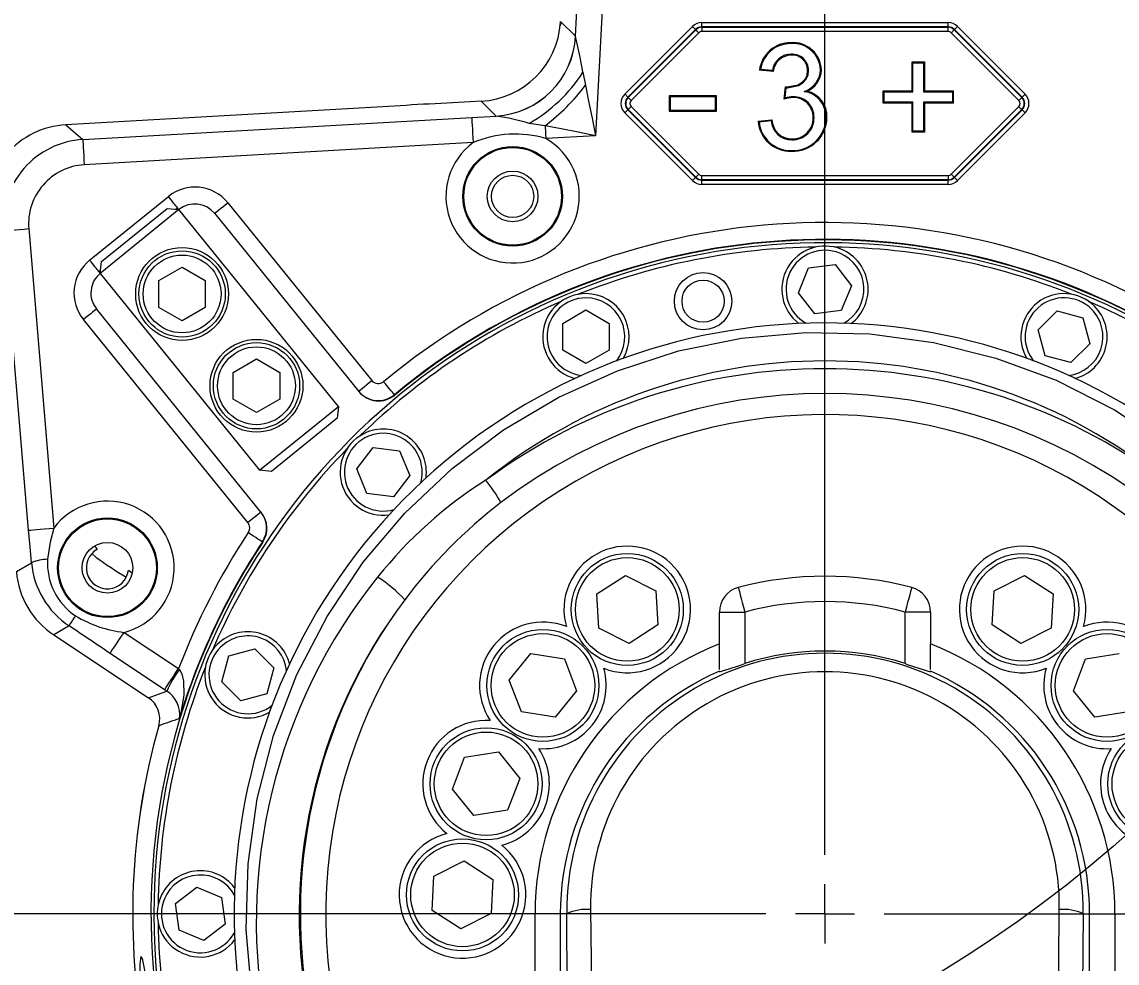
# Model space of a CAD drawing. Header units: millimetres. Extents: x 26 to 585, y 36 to 406.
# Drawn here: x 105.59 to 118.57, y 362.16 to 373.31 of the extents above; entities that cross this region are included whole.
import ezdxf

# ---------------------------------------------------------------- set-up
doc = ezdxf.new("R2010")
doc.units = ezdxf.units.MM
doc.styles.add('SLDTEXTSTYLE0', font='TXT', dxfattribs={"width": 0.605})
doc.dimstyles.new('SLDDIMSTYLE0', dxfattribs={"dimtxt": 3.5, "dimasz": 3.5, "dimexe": 0, "dimexo": 0.0625, "dimgap": 0.875, "dimtad": 1, "dimtoh": 1, "dimlfac": 10, "dimrnd": 1e-09, "dimzin": 12, "dimdsep": 46, "dimtxsty": 'SLDTEXTSTYLE0', "dimsah": 1, "dimcen": 0.09, "dimadec": 0, "dimazin": 0, "dimtfac": 1, "dimtdec": 3, "dimtofl": 0, "dimtmove": 0, "dimatfit": 3, "dimfxl": 1, "dimfrac": 2, "dimtolj": 1, "dimtzin": 12, "dimarcsym": 0})

# ---------------------------------------------------------------- blocks, each defined once
blk = doc.blocks.new('*D4')
at = {"color": 7, "linetype": 'Continuous', "lineweight": 0, "transparency": 16777216}
for p, q in [((115.108, 371.096), (115.108, 397.429)), ((187.405, 390.692), (187.405, 397.429)), ((115.108, 395.929), (187.405, 395.929))]:
    blk.add_line(p, q, dxfattribs=at)
for points in [[(115.108, 395.929), (118.608, 395.39), (118.608, 396.467)], [(187.405, 395.929), (183.905, 396.467), (183.905, 395.39)]]:
    blk.add_solid(points, dxfattribs=at)
at = {"color": 7, "linetype": 'Continuous', "lineweight": 0, "transparency": 16777216, "insert": (147.249, 400.441), "char_height": 3.5, "attachment_point": 1, "style": 'SLDTEXTSTYLE0'}
blk.add_mtext('723', dxfattribs=at)
blk = doc.blocks.new('*D6')
at = {"color": 7, "linetype": 'Continuous', "lineweight": 0, "transparency": 16777216}
for p, q in [((129.597, 392.296), (46.208, 392.296)), ((47.708, 392.296), (47.708, 258.446)), ((109.367, 258.446), (46.208, 258.446))]:
    blk.add_line(p, q, dxfattribs=at)
for points in [[(47.708, 392.296), (47.17, 388.796), (48.247, 388.796)], [(47.708, 258.446), (48.247, 261.946), (47.17, 261.946)]]:
    blk.add_solid(points, dxfattribs=at)
at = {"color": 7, "linetype": 'Continuous', "lineweight": 0, "transparency": 16777216, "insert": (43.196, 318.019), "char_height": 3.5, "attachment_point": 1, "rotation": 90, "style": 'SLDTEXTSTYLE0'}
blk.add_mtext('1338.5', dxfattribs=at)
blk = doc.blocks.new('*D7')
at = {"color": 7, "linetype": 'Continuous', "lineweight": 0, "transparency": 16777216}
for p, q in [((176.289, 382.746), (54.402, 382.746)), ((55.902, 382.746), (55.902, 362.746)), ((104.053, 362.746), (54.402, 362.746))]:
    blk.add_line(p, q, dxfattribs=at)
for points in [[(55.902, 382.746), (55.363, 379.246), (56.44, 379.246)], [(55.902, 362.746), (56.44, 366.246), (55.363, 366.246)]]:
    blk.add_solid(points, dxfattribs=at)
at = {"color": 7, "linetype": 'Continuous', "lineweight": 0, "transparency": 16777216, "insert": (51.39, 368.739), "char_height": 3.5, "attachment_point": 1, "rotation": 90, "style": 'SLDTEXTSTYLE0'}
blk.add_mtext('200', dxfattribs=at)
blk = doc.blocks.new('SW_CENTERMARKSYMBOL_1')
at = {"color": 0, "linetype": 'Continuous', "lineweight": 0}
for p, q in [((0, 0.7), (0, 8.35)), ((0, 0), (0, 0.35)), ((-0.7, 0), (-11.055, 0)), ((0, 0), (-0.35, 0)), ((0, 0), (0, -0.35)), ((0, 0), (0.35, 0)), ((0.7, 0), (13.56, 0))]:
    blk.add_line(p, q, dxfattribs=at)

msp = doc.modelspace()

# ---------------------------------------------------------------- linework, layer by layer
at = {"color": 7, "linetype": 'Continuous', "lineweight": 15}
for p, q in [((112.153093, 373.14255), (112.31441, 376.220665)), ((112.613588, 376.204989), (112.391371, 371.964858)), ((111.971044, 373.28882), (111.970317, 373.270355)), ((111.975963, 373.318885), (112.153093, 373.14255)), ((113.649642, 373.304198), (116.566799, 373.304198)), ((113.649642, 373.254261), (113.649642, 373.304198)), ((116.566799, 373.254261), (116.566799, 373.304198)), ((112.737968, 372.457943), (113.537968, 373.257933)), ((113.573275, 373.222635), (112.773275, 372.422633)), ((112.777174, 372.418735), (113.577175, 373.218725)), ((113.612481, 373.183427), (112.812481, 372.383426)), ((113.577175, 373.218725), (113.573275, 373.222635)), ((116.566799, 373.254261), (113.649642, 373.254261)), ((113.649642, 373.254261), (113.649642, 373.248742)), ((113.649642, 373.248742), (116.566799, 373.248742)), ((113.649642, 373.248742), (113.649642, 373.198817)), ((116.566799, 373.198817), (113.649642, 373.198817)), ((116.566799, 373.248742), (116.566799, 373.254261)), ((116.566799, 373.198817), (116.566799, 373.248742)), ((117.403958, 372.383426), (116.603958, 373.183427)), ((116.643164, 373.222635), (116.639265, 373.218725)), ((116.639265, 373.218725), (117.439265, 372.418735)), ((117.443165, 372.422633), (116.643164, 373.222635)), ((116.678471, 373.257933), (117.478471, 372.457943)), ((114.704191, 373.055778), (114.70427, 373.066268)), ((116.150624, 372.827838), (116.140143, 372.838316)), ((116.140143, 372.496388), (116.140143, 372.838316)), ((116.140143, 372.838316), (116.286681, 372.838316)), ((116.150624, 372.48591), (116.150624, 372.827838)), ((116.150624, 372.827838), (116.2762, 372.827838)), ((116.2762, 372.827838), (116.286681, 372.838316)), ((116.2762, 372.827838), (116.2762, 372.48591)), ((116.286681, 372.838316), (116.286681, 372.496388)), ((112.241406, 372.715411), (112.270356, 372.562967)), ((114.495655, 372.72434), (114.332835, 372.740624)), ((114.487089, 372.735737), (114.34542, 372.749899)), ((114.624386, 372.398696), (114.641177, 372.54524)), ((114.636544, 372.412727), (114.650413, 372.53376)), ((115.808701, 372.48591), (115.798219, 372.496388)), ((115.798219, 372.349856), (115.798219, 372.496388)), ((115.798219, 372.496388), (116.140143, 372.496388)), ((116.150624, 372.48591), (116.140143, 372.496388)), ((116.2762, 372.48591), (116.286681, 372.496388)), ((116.286681, 372.496388), (116.628605, 372.496388)), ((116.618123, 372.48591), (116.628605, 372.496388)), ((116.628605, 372.496388), (116.628605, 372.349856)), ((111.035517, 372.374485), (110.903575, 372.366963)), ((110.903599, 372.366557), (110.903575, 372.366963)), ((111.035541, 372.374068), (110.903599, 372.366557)), ((111.035541, 372.374068), (111.035517, 372.374485)), ((111.212606, 372.197805), (111.035541, 372.374068)), ((112.773275, 372.422633), (112.777174, 372.418735)), ((112.777174, 372.418735), (112.812481, 372.383426)), ((113.274335, 372.425781), (113.263854, 372.436259)), ((113.263854, 372.436259), (113.263854, 372.256265)), ((113.821993, 372.436259), (113.263854, 372.436259)), ((113.274335, 372.425781), (113.274335, 372.266743)), ((113.811512, 372.425781), (113.274335, 372.425781)), ((113.811512, 372.425781), (113.821993, 372.436259)), ((113.811512, 372.266743), (113.811512, 372.425781)), ((113.821993, 372.256265), (113.821993, 372.436259)), ((115.808701, 372.360335), (115.808701, 372.48591)), ((115.808701, 372.48591), (116.150624, 372.48591)), ((116.2762, 372.48591), (116.618123, 372.48591)), ((116.618123, 372.48591), (116.618123, 372.360335)), ((117.403958, 372.383426), (117.439265, 372.418735)), ((117.439265, 372.418735), (117.443165, 372.422633)), ((117.478471, 372.457943), (117.443165, 372.422633)), ((109.800196, 372.304139), (106.114613, 372.09426)), ((109.800219, 372.303722), (106.114636, 372.093854)), ((109.800219, 372.303722), (109.800196, 372.304139)), ((112.737968, 372.234593), (112.773275, 372.269902)), ((113.537968, 371.434591), (112.737968, 372.234593)), ((112.777174, 372.273801), (112.773275, 372.269902)), ((112.773275, 372.269902), (113.573275, 371.469901)), ((112.777174, 372.273801), (112.812481, 372.30911)), ((113.577175, 371.473799), (112.777174, 372.273801)), ((112.812481, 372.30911), (113.612481, 371.509109)), ((113.274335, 372.266743), (113.263854, 372.256265)), ((113.263854, 372.256265), (113.821993, 372.256265)), ((113.274335, 372.266743), (113.811512, 372.266743)), ((113.811512, 372.266743), (113.821993, 372.256265)), ((115.808701, 372.360335), (115.798219, 372.349856)), ((116.140143, 372.349856), (115.798219, 372.349856)), ((116.150624, 372.360335), (115.808701, 372.360335)), ((116.150624, 372.360335), (116.140143, 372.349856)), ((116.140143, 372.007928), (116.140143, 372.349856)), ((116.150624, 372.018407), (116.150624, 372.360335)), ((116.2762, 372.360335), (116.286681, 372.349856)), ((116.618123, 372.360335), (116.2762, 372.360335)), ((116.2762, 372.360335), (116.2762, 372.018407)), ((116.628605, 372.349856), (116.286681, 372.349856)), ((116.286681, 372.349856), (116.286681, 372.007928)), ((116.603958, 371.509109), (117.403958, 372.30911)), ((116.618123, 372.360335), (116.628605, 372.349856)), ((117.439265, 372.273801), (116.639265, 371.473799)), ((116.643164, 371.469901), (117.443165, 372.269902)), ((117.478471, 372.234593), (116.678471, 371.434591)), ((117.443165, 372.269902), (117.439265, 372.273801)), ((117.443165, 372.269902), (117.478471, 372.234593)), ((106.315962, 371.918962), (110.922826, 372.181306)), ((110.922826, 372.181306), (111.213333, 372.197149)), ((111.792711, 372.083161), (111.603747, 372.110734)), ((114.316554, 372.138188), (114.479374, 372.154472)), ((114.328259, 372.128818), (114.471182, 372.143111)), ((106.114636, 372.093854), (106.114613, 372.09426)), ((106.114636, 372.093854), (106.315962, 371.918962)), ((116.150624, 372.018407), (116.140143, 372.007928)), ((116.286681, 372.007928), (116.140143, 372.007928)), ((116.2762, 372.018407), (116.150624, 372.018407)), ((116.2762, 372.018407), (116.286681, 372.007928)), ((110.939858, 371.882198), (106.332994, 371.619866)), ((112.391371, 371.964858), (111.801363, 371.931253)), ((113.573275, 371.469901), (113.577175, 371.473799)), ((113.612481, 371.509109), (113.577175, 371.473799)), ((113.649642, 371.443782), (113.649642, 371.493707)), ((113.649642, 371.493707), (116.566799, 371.493707)), ((116.566799, 371.493707), (116.566799, 371.443782)), ((116.639265, 371.473799), (116.643164, 371.469901)), ((116.643164, 371.469901), (116.678471, 371.434591)), ((113.649642, 371.443782), (113.649642, 371.438263)), ((116.566799, 371.443782), (113.649642, 371.443782)), ((113.649642, 371.388338), (113.649642, 371.438263)), ((113.649642, 371.438263), (116.566799, 371.438263)), ((116.566799, 371.388338), (113.649642, 371.388338)), ((116.566799, 371.438263), (116.566799, 371.443782)), ((116.566799, 371.388338), (116.566799, 371.438263)), ((106.39685, 370.489667), (107.329425, 371.244858)), ((107.45529, 371.089421), (106.522714, 370.334242)), ((106.537496, 370.474885), (107.314643, 371.104214)), ((107.314643, 371.104214), (107.45529, 371.089421)), ((107.417603, 371.09339), (107.438427, 371.110246)), ((109.34325, 368.757985), (107.45529, 371.089421)), ((108.032658, 371.170948), (109.738517, 369.064377)), ((107.877229, 371.045075), (109.586387, 368.93445)), ((105.674385, 367.29053), (105.377583, 370.838712)), ((105.676129, 370.863686), (105.972932, 367.315505)), ((106.522714, 370.334242), (106.537496, 370.474885)), ((114.914913, 370.398186), (115.229739, 370.439635)), ((115.229739, 370.439635), (115.423045, 370.18771)), ((106.505852, 370.355068), (106.526675, 370.371924)), ((106.522714, 370.334242), (108.410675, 368.002806)), ((107.217458, 370.248888), (107.492458, 370.407663)), ((107.492458, 370.407663), (107.767458, 370.248888)), ((114.793394, 370.104811), (114.914913, 370.398186)), ((107.217458, 369.93135), (107.217458, 370.248888)), ((107.767458, 370.248888), (107.767458, 369.93135)), ((115.423045, 370.18771), (115.301528, 369.894336)), ((114.986702, 369.852898), (114.793394, 370.104811)), ((108.4296, 367.502735), (106.478366, 369.9123)), ((107.492458, 369.772575), (107.217458, 369.93135)), ((107.767458, 369.93135), (107.492458, 369.772575)), ((112.001363, 369.741748), (112.276363, 369.900511)), ((112.276363, 369.900511), (112.551362, 369.741748)), ((108.270712, 367.381141), (106.322937, 369.786439)), ((115.301528, 369.894336), (114.986702, 369.852898)), ((117.633354, 369.665156), (117.857891, 369.889698)), ((117.857891, 369.889698), (118.164615, 369.807503)), ((118.164615, 369.807503), (118.246801, 369.50079)), ((112.001363, 369.424198), (112.001363, 369.741748)), ((112.551362, 369.741748), (112.551362, 369.424198)), ((117.715541, 369.358442), (117.633354, 369.665156)), ((112.276363, 369.265435), (112.001363, 369.424198)), ((112.551362, 369.424198), (112.276363, 369.265435)), ((118.246801, 369.50079), (118.022264, 369.276247)), ((108.098506, 369.160888), (108.373507, 369.319651)), ((108.373507, 369.319651), (108.648507, 369.160888)), ((118.022264, 369.276247), (117.715541, 369.358442)), ((108.098506, 368.843339), (108.098506, 369.160888)), ((108.648507, 369.160888), (108.648507, 368.843339)), ((110.007651, 368.896494), (110.011296, 368.892)), ((108.373507, 368.684576), (108.098506, 368.843339)), ((108.648507, 368.843339), (108.373507, 368.684576)), ((108.410675, 368.002806), (109.34325, 368.757985)), ((109.34325, 368.757985), (109.328468, 368.617342)), ((109.328468, 368.617342), (108.551322, 367.988024)), ((109.560804, 368.020306), (109.754112, 368.272231)), ((109.754112, 368.272231), (110.068938, 368.230782)), ((110.068938, 368.230782), (110.190456, 367.937408)), ((108.551322, 367.988024), (108.410675, 368.002806)), ((109.682322, 367.726932), (109.560804, 368.020306)), ((110.190456, 367.937408), (109.997148, 367.685483)), ((109.997148, 367.685483), (109.682322, 367.726932)), ((108.446946, 367.148099), (108.443088, 367.15276)), ((106.423482, 367.014704), (106.473616, 366.969524)), ((105.52869, 366.800366), (105.708315, 366.906569)), ((106.856419, 366.816316), (106.902098, 366.785965)), ((112.406223, 366.536114), (112.745225, 366.756139)), ((112.745225, 366.756139), (113.105274, 366.572569)), ((117.11128, 366.572748), (117.471423, 366.756139)), ((117.471423, 366.756139), (117.810311, 366.535936)), ((112.427271, 366.13252), (112.406223, 366.536114)), ((113.105274, 366.572569), (113.126321, 366.168974)), ((117.090025, 366.169164), (117.11128, 366.572748)), ((117.810311, 366.535936), (117.789056, 366.132353)), ((113.858219, 365.945421), (113.858219, 366.322229)), ((113.858219, 366.322229), (114.15822, 366.322229)), ((116.35822, 366.322229), (116.058219, 366.322229)), ((116.35822, 366.322229), (116.35822, 365.945421)), ((106.153029, 366.159199), (105.971315, 366.051755)), ((113.126321, 366.168974), (112.787319, 365.948949)), ((117.428913, 365.948961), (117.090025, 366.169164)), ((105.971088, 366.051421), (105.971315, 366.051755)), ((105.971088, 366.051421), (107.093264, 365.306053)), ((105.971315, 366.051755), (107.093492, 365.306387)), ((106.804606, 366.081271), (107.451167, 365.65182)), ((112.787319, 365.948949), (112.427271, 366.13252)), ((117.789056, 366.132353), (117.428913, 365.948961)), ((108.046975, 365.802655), (108.353698, 365.884838)), ((108.353698, 365.884838), (108.578234, 365.660308)), ((113.858219, 365.64282), (113.858219, 365.945421)), ((116.35822, 365.64282), (116.35822, 365.945421)), ((107.285409, 365.402267), (106.638847, 365.831719)), ((107.964789, 365.49593), (108.046975, 365.802655)), ((111.367339, 365.515671), (111.621756, 365.82968)), ((111.621756, 365.82968), (112.020911, 365.766356)), ((112.020911, 365.766356), (112.165646, 365.389011)), ((118.050762, 365.389226), (118.195691, 365.766487)), ((118.195691, 365.766487), (118.594878, 365.829609)), ((107.451167, 365.65182), (107.459759, 365.641473)), ((108.578234, 365.660308), (108.496048, 365.353582)), ((113.858219, 365.621386), (113.858219, 365.614782)), ((116.35822, 365.621386), (116.35822, 365.614782)), ((108.189325, 365.271399), (107.964789, 365.49593)), ((111.512075, 365.138326), (111.367339, 365.515671)), ((107.310412, 365.385709), (107.285409, 365.402267)), ((112.165646, 365.389011), (111.911228, 365.075002)), ((118.305018, 365.075074), (118.050762, 365.389226)), ((107.093264, 365.306053), (107.093492, 365.306387)), ((108.496048, 365.353582), (108.189325, 365.271399)), ((111.911228, 365.075002), (111.512075, 365.138326)), ((118.704204, 365.138195), (118.305018, 365.075074)), ((110.694639, 364.224122), (110.839568, 364.601395)), ((110.839568, 364.601395), (111.238754, 364.664517)), ((111.238754, 364.664517), (111.49301, 364.350364)), ((111.49301, 364.350364), (111.34808, 363.973103)), ((110.948894, 363.909982), (110.694639, 364.224122)), ((111.34808, 363.973103), (110.948894, 363.909982)), ((110.475225, 363.191507), (110.835368, 363.374899)), ((110.835368, 363.374899), (111.174257, 363.154695)), ((110.45397, 362.787924), (110.475225, 363.191507)), ((111.174257, 363.154695), (111.153001, 362.751112)), ((107.414849, 362.867782), (107.666773, 363.061092)), ((107.666773, 363.061092), (107.960144, 362.93957)), ((107.960144, 362.93957), (108.001591, 362.62475)), ((107.456297, 362.552951), (107.414849, 362.867782)), ((110.792858, 362.567721), (110.45397, 362.787924)), ((111.153001, 362.751112), (110.792858, 362.567721)), ((111.97312, 362.74626), (111.67353, 362.74626)), ((111.67353, 361.530957), (111.67353, 362.74626)), ((111.97312, 362.74626), (111.97312, 361.530957)), ((112.048891, 362.74626), (111.97312, 362.74626)), ((112.058626, 361.445449), (112.048891, 362.74626)), ((118.16755, 362.74626), (118.158434, 361.54593)), ((118.16755, 362.74626), (118.243321, 362.74626)), ((118.243321, 361.630819), (118.243321, 362.74626)), ((118.243321, 362.74626), (118.542909, 362.74626)), ((118.542909, 362.74626), (118.542909, 361.630819)), ((107.749668, 362.431441), (107.456297, 362.552951)), ((108.001591, 362.62475), (107.749668, 362.431441))]:
    msp.add_line(p, q, dxfattribs=at)
at = {"color": 8, "linetype": 'Continuous', "lineweight": 15}
for p, q in [((114.15822, 366.322229), (114.15822, 365.711091)), ((116.058219, 365.711091), (116.058219, 366.322229))]:
    msp.add_line(p, q, dxfattribs=at)
at = {"color": 7, "linetype": 'Continuous', "lineweight": 15, "flags": 128}
for points in [[(111.975325, 373.306666), (111.974835, 373.300944), (111.971808, 373.270247)], [(113.537968, 373.257933), (113.544638, 373.251269), (113.551069, 373.244832), (113.55703, 373.238871), (113.562305, 373.233602), (113.566707, 373.229203), (113.570076, 373.22583), (113.572291, 373.223613), (113.573275, 373.222635)], [(113.577175, 373.218725), (113.578158, 373.217747), (113.580374, 373.21553), (113.583743, 373.212157), (113.588145, 373.207758), (113.59342, 373.202489), (113.59938, 373.196528), (113.605812, 373.190091), (113.612481, 373.183427)], [(116.603958, 373.183427), (116.610629, 373.190091), (116.617059, 373.196528), (116.62302, 373.202489), (116.628296, 373.207758), (116.632696, 373.212157), (116.636066, 373.21553), (116.638283, 373.217747), (116.639265, 373.218725)], [(116.643164, 373.222635), (116.644148, 373.223613), (116.646364, 373.22583), (116.649733, 373.229203), (116.654135, 373.233602), (116.659411, 373.238871), (116.66537, 373.244832), (116.671802, 373.251269), (116.678471, 373.257933)], [(114.709241, 372.930215), (114.709286, 372.926185), (114.709322, 372.922955), (114.709357, 372.919724)], [(114.34542, 372.749899), (114.339123, 372.745261), (114.332835, 372.740624)], [(114.487089, 372.735737), (114.490921, 372.730623), (114.495655, 372.72434)], [(114.664572, 372.532974), (114.794725, 372.559998), (114.851728, 372.594259), (114.887101, 372.634754), (114.907257, 372.684489), (114.91319, 372.738097)], [(114.664582, 372.543452), (114.789257, 372.569034), (114.843423, 372.60103), (114.87676, 372.637937), (114.896257, 372.683594), (114.902707, 372.738085)], [(115.055037, 372.743438), (115.060283, 372.743426), (115.065528, 372.743426)], [(112.270356, 372.562967), (112.308524, 372.37433), (112.349288, 372.172854), (112.391371, 371.964858)], [(114.650413, 372.53376), (114.656674, 372.533331), (114.664572, 372.532974)], [(114.664572, 372.532974), (114.664575, 372.535596), (114.664579, 372.53953), (114.664582, 372.543452)], [(112.737968, 372.457943), (112.744639, 372.451268), (112.751069, 372.444842), (112.75703, 372.438882), (112.762305, 372.433601), (112.766706, 372.429202), (112.770076, 372.425828), (112.772291, 372.423611), (112.773275, 372.422633)], [(114.636544, 372.412727), (114.630468, 372.40573), (114.624386, 372.398696)], [(114.72969, 372.426484), (114.7297, 372.421239), (114.729711, 372.416005)], [(114.862032, 372.488389), (114.877155, 372.489975), (114.892277, 372.49156)], [(117.403958, 372.30911), (117.410629, 372.302435), (117.417059, 372.295997), (117.42302, 372.290049), (117.428295, 372.284768), (117.432697, 372.280369), (117.436066, 372.276995), (117.438282, 372.274778), (117.439265, 372.273801)], [(110.922826, 372.181306), (110.9233, 372.172973), (110.924369, 372.154198), (110.925995, 372.125659), (110.928118, 372.088371), (110.930663, 372.043679), (110.933538, 371.993182), (110.93664, 371.938703), (110.939858, 371.882198)], [(114.328259, 372.128818), (114.322401, 372.133503), (114.316554, 372.138188)], [(114.471182, 372.143111), (114.474774, 372.148106), (114.479374, 372.154472)], [(114.978319, 372.179673), (114.973077, 372.179661), (114.967836, 372.179661)], [(111.792711, 372.083161), (111.793708, 372.065673), (111.794738, 372.047601), (111.795796, 372.029004), (111.796879, 372.009979), (111.797983, 371.990607), (111.799101, 371.970961), (111.800229, 371.951149), (111.801363, 371.931253)], [(112.391371, 371.964858), (112.183183, 372.005997), (111.981522, 372.045849), (111.792711, 372.083161)], [(106.315962, 371.918962), (106.316436, 371.910641), (106.317505, 371.891866), (106.319131, 371.863315), (106.321255, 371.826039), (106.323799, 371.781335), (106.326674, 371.73085), (106.329777, 371.676371), (106.332994, 371.619866)], [(114.717493, 371.916042), (114.717496, 371.920643), (114.717499, 371.92652)], [(114.711628, 371.790467), (114.711634, 371.787319), (114.71164, 371.784172), (114.711648, 371.779988)], [(113.537968, 371.434591), (113.544638, 371.441267), (113.551069, 371.447692), (113.55703, 371.453653), (113.562305, 371.458934), (113.566707, 371.463332), (113.570076, 371.466694), (113.572291, 371.468911), (113.573275, 371.469901)], [(116.603958, 371.509109), (116.610629, 371.502433), (116.617059, 371.496008), (116.62302, 371.490047), (116.628296, 371.484766), (116.632696, 371.480367), (116.636066, 371.476994), (116.638283, 371.474777), (116.639265, 371.473799)], [(107.438427, 371.110246), (107.42928, 371.121547), (107.418425, 371.134947), (107.406046, 371.150241), (107.392357, 371.167145), (107.377591, 371.185372), (107.362001, 371.204624), (107.345854, 371.224568), (107.329425, 371.244858)], [(107.877229, 371.045075), (107.880216, 371.047495), (107.88906, 371.054659), (107.903423, 371.066294), (107.922753, 371.081946), (107.946307, 371.10102), (107.973178, 371.122775), (108.002336, 371.146391), (108.032658, 371.170948)], [(105.377583, 370.838712), (105.385896, 370.839403), (105.404634, 370.840965), (105.433124, 370.843349), (105.470342, 370.846472), (105.51495, 370.850203), (105.565348, 370.854411), (105.619726, 370.858965), (105.676129, 370.863686)], [(106.505852, 370.355068), (106.496705, 370.366357), (106.485849, 370.379768), (106.473471, 370.39505), (106.459782, 370.411954), (106.445016, 370.430193), (106.429426, 370.449446), (106.413278, 370.469377), (106.39685, 370.489667)], [(106.478366, 369.9123), (106.475379, 369.90988), (106.466535, 369.902716), (106.452172, 369.891093), (106.432842, 369.875441), (106.409289, 369.856367), (106.382417, 369.8346), (106.35326, 369.810996), (106.322937, 369.786439)], [(108.318509, 361.790881), (108.252166, 362.561271), (108.273903, 363.337455), (108.382666, 364.108429), (108.576278, 364.859567), (108.852981, 365.581248), (109.209456, 366.269467), (109.639054, 366.911433), (110.132858, 367.494247), (110.689902, 368.02064), (111.300115, 368.480883), (111.954186, 368.867348), (112.649445, 369.180522), (113.373154, 369.41447), (114.119265, 369.565711), (114.880165, 369.63378), (115.641546, 369.617305), (116.394463, 369.515584), (117.133627, 369.330905), (117.84532, 369.066856), (118.5374, 368.716357), (119.187408, 368.289123)], [(109.583088, 368.938515), (109.586074, 368.940935), (109.594919, 368.9481), (109.609282, 368.959735), (109.628612, 368.975387), (109.652166, 368.99446), (109.679037, 369.016216), (109.708195, 369.039831), (109.738517, 369.064377)], [(110.007651, 368.896494), (110.0041, 368.900774), (109.996098, 368.91043), (109.983932, 368.925092), (109.968037, 368.944261), (109.948986, 368.967233), (109.927463, 368.993185), (109.904241, 369.021187), (109.880153, 369.050238)], [(108.426141, 367.507003), (108.423154, 367.504583), (108.41431, 367.497418), (108.399946, 367.485783), (108.380617, 367.470131), (108.357064, 367.451058), (108.330192, 367.429302), (108.301035, 367.405687), (108.270712, 367.381141)], [(105.674385, 367.29053), (105.682699, 367.291222), (105.701437, 367.292784), (105.729927, 367.295168), (105.767144, 367.298291), (105.811753, 367.302022), (105.862151, 367.30623), (105.916529, 367.310784), (105.972932, 367.315505)], [(105.972932, 367.315505), (105.928368, 367.150972), (105.898495, 366.94691)], [(105.708315, 366.906569), (105.691114, 367.098532), (105.674385, 367.29053)], [(108.443088, 367.15276), (108.438449, 367.155824), (108.427992, 367.162738), (108.412093, 367.173252), (108.391324, 367.186985), (108.366429, 367.203436), (108.338304, 367.222033), (108.307958, 367.242096), (108.276481, 367.26291)], [(114.081193, 366.61217), (114.082673, 366.606603), (114.087057, 366.590092), (114.094175, 366.563306), (114.103753, 366.527245), (114.115427, 366.483305), (114.128743, 366.433177), (114.143192, 366.378794), (114.15822, 366.322229)], [(116.135246, 366.61217), (116.133767, 366.606603), (116.129384, 366.590092), (116.122266, 366.563306), (116.112686, 366.527245), (116.101014, 366.483305), (116.087697, 366.433177), (116.073247, 366.378794), (116.058219, 366.322229)], [(106.638847, 365.831719), (106.643464, 365.838669), (106.653867, 365.854333), (106.669685, 365.878151), (106.690349, 365.909264), (106.715117, 365.946553), (106.743099, 365.988682), (106.77329, 366.034124), (106.804606, 366.081271)], [(107.285409, 365.402267), (107.290024, 365.409217), (107.300428, 365.424881), (107.316246, 365.448687), (107.33691, 365.479801), (107.361678, 365.51709), (107.38966, 365.559218), (107.419852, 365.604673), (107.451167, 365.65182)], [(107.459759, 365.641473), (107.490103, 365.587912), (107.510827, 365.501056), (107.512781, 365.342329), (107.471446, 365.100954), (107.460848, 365.061293), (107.460451, 365.059874)], [(107.093492, 365.306387), (107.201261, 365.346048), (107.310412, 365.385709)], [(112.331846, 362.796388), (112.336718, 362.203703), (112.34164, 361.479745)], [(117.875423, 361.581455), (117.879514, 362.176321), (117.884594, 362.796388)], [(107.332346, 360.346267), (107.378804, 360.253296), (107.391937, 360.269044), (107.371672, 360.385988), (107.325389, 360.591159), (107.262188, 360.872433), (107.194046, 361.204586), (107.132855, 361.545263), (107.084758, 361.848984), (107.049242, 362.080703), (107.02298, 362.216399), (107.003726, 362.241934), (106.992554, 362.154875), (106.993968, 361.965976), (107.013674, 361.698852), (107.037806, 361.5167)]]:
    msp.add_lwpolyline(points, dxfattribs=at)
at = {"color": 7, "linetype": 'Continuous', "lineweight": 0}
msp.add_circle((108.707673, 374.888423), 15.000162, dxfattribs=at)
at = {"color": 7, "linetype": 'Continuous', "lineweight": 15}
for centre, radius in [((111.40822, 371.246264), 0.590067), ((111.40822, 371.246264), 0.579037), ((111.40822, 371.246264), 0.3), ((111.40822, 371.246264), 0.25), ((107.492458, 370.090117), 0.55), ((107.492458, 370.090117), 0.511), ((107.492458, 370.090117), 0.461), ((113.664552, 370.004075), 0.34), ((113.664552, 370.004075), 0.25), ((108.373506, 369.002113), 0.55), ((108.373506, 369.002113), 0.511), ((108.373506, 369.002113), 0.461), ((106.60822, 366.846264), 0.590067), ((106.60822, 366.846264), 0.579037), ((106.60822, 366.846264), 0.3), ((112.766272, 366.352548), 0.6635), ((112.766272, 366.352548), 0.6135), ((117.450168, 366.352548), 0.6635), ((117.450168, 366.352548), 0.6135), ((111.766492, 365.452342), 0.6635), ((111.766492, 365.452342), 0.6135), ((118.449948, 365.452342), 0.6635), ((118.449948, 365.452342), 0.6135), ((111.093824, 364.287246), 0.6635), ((111.093824, 364.287246), 0.6135), ((119.122616, 364.287246), 0.6635), ((119.122616, 364.287246), 0.6135), ((110.814113, 362.971309), 0.6635), ((110.814113, 362.971309), 0.6135)]:
    msp.add_circle(centre, radius, dxfattribs=at)
for centre, radius, start, end in [((112.227719, 373.276087), 0.25424, 173.0919321, 179.8464289), ((113.649641, 373.146264), 0.15793, 90, 135), ((116.566799, 373.146264), 0.15793, 45, 90), ((111.152865, 373.197773), 1.001752, 273.4189794, 356.8398832), ((113.649641, 373.146264), 0.107998, 90, 135), ((113.649641, 373.146264), 0.102483, 90, 135), ((113.649641, 373.146264), 0.052552, 90, 135), ((116.566799, 373.146264), 0.107998, 45, 90), ((116.566799, 373.146264), 0.102483, 45, 90), ((116.566799, 373.146264), 0.052552, 45, 90), ((111.152685, 373.197399), 1.002087, 273.4697193, 356.8268631), ((100.351266, 370.479849), 12.098478, 10.6483317, 12.7110516), ((114.69804, 372.69872), 0.367601, 89.0288943, 173.4543647), ((114.696835, 372.701062), 0.354792, 88.8120439, 172.0881376), ((114.731031, 372.732707), 0.324184, 1.896813, 94.7491664), ((114.731064, 372.732707), 0.334636, 1.8355901, 94.5924703), ((114.702637, 372.713637), 0.216679, 88.2534922, 174.145996), ((114.711136, 372.703218), 0.216513, 90.470692, 174.4015686), ((114.719369, 372.736653), 0.193826, 0.4268538, 92.9952688), ((114.719797, 372.73711), 0.182913, 0.3055518, 93.2719522), ((110.66508, 373.739158), 1.879591, 299.9603029, 326.9982392), ((114.775878, 372.754137), 0.279364, 287.9622947, 357.8050425), ((114.785322, 372.750652), 0.280299, 292.4311808, 358.5227752), ((114.905238, 375.122311), 2.384227, 269.9391959, 270.1911143), ((110.333702, 374.01325), 2.419495, 307.0866802, 323.171917), ((115.635911, 373.336066), 1.270787, 218.4851206, 219.1494265), ((114.673687, 372.816694), 0.273394, 263.1706916, 268.091595), ((117.619247, 244.721475), 127.821622, 93.01166213, 93.50705264), ((112.849641, 372.346264), 0.15793, 135, 225), ((112.849641, 372.346264), 0.107998, 135, 225), ((112.849641, 372.346264), 0.102483, 135, 225), ((112.849641, 372.346264), 0.052552, 135, 225), ((114.741427, 372.015619), 0.400558, 91.6760573, 106.9892687), ((114.739251, 372.039531), 0.387071, 91.4153573, 105.3872871), ((114.737726, 372.185944), 0.240674, 358.5069909, 91.9134837), ((114.737714, 372.185938), 0.230207, 358.4376582, 91.9924032), ((114.819377, 372.190393), 0.301034, 357.7185956, 81.8540661), ((114.828752, 372.195896), 0.302412, 356.6806552, 77.874096), ((117.366799, 372.346264), 0.052552, 315, 45), ((117.366799, 372.346264), 0.102483, 315, 45), ((117.366799, 372.346264), 0.107998, 315, 45), ((117.366799, 372.346264), 0.15793, 315, 45), ((110.784382, 369.33405), 2.895054, 73.5593251, 81.4793086), ((114.700983, 372.165218), 0.385378, 184.0220043, 271.5858211), ((114.69992, 372.163565), 0.373282, 185.341017, 271.7974671), ((114.714556, 372.159982), 0.243958, 183.9654531, 270.6898668), ((114.715469, 372.162751), 0.23624, 182.0083793, 270.4924036), ((114.72907, 372.181189), 0.391111, 267.4439823, 359.592806), ((114.72918, 372.181091), 0.401486, 267.4972382, 359.6138932), ((114.724236, 372.170211), 0.254259, 268.4804055, 2.1326633), ((114.724122, 372.170323), 0.243893, 268.4440552, 2.1942198), ((115.12188, 370.624273), 1.554137, 89.6764444, 90.0629726), ((111.438507, 370.714313), 1.269885, 73.3969697, 113.1209083), ((111.40822, 371.246264), 0.789793, 126.3714875, 60.14684), ((113.649641, 371.546264), 0.107998, 225, 270), ((113.649641, 371.546264), 0.102483, 225, 270), ((113.649641, 371.546264), 0.052552, 225, 270), ((116.566799, 371.546264), 0.052552, 270, 315), ((116.566799, 371.546264), 0.102483, 270, 315), ((116.566799, 371.546264), 0.107998, 270, 315), ((107.644085, 370.856282), 0.5, 39, 129), ((113.649641, 371.546264), 0.15793, 225, 270), ((116.566799, 371.546264), 0.15793, 270, 315), ((93.324554, 359.664869), 18.171353, 38.9551744, 39.0396672), ((107.644085, 370.856282), 0.3, 39, 129), ((115.10822, 362.746264), 8.189793, 60.466719, 129.6699161), ((115.10822, 362.746264), 7.95, 312.5988153, 180), ((115.10822, 362.746264), 7.990067, 60.466719, 129.6699161), ((115.10822, 362.746264), 7.984278, 60.2955705, 129.6703843), ((115.10822, 362.746264), 7.9, 90.7902574, 111.7097426), ((115.10822, 370.146264), 0.511, 67.5, 232.7639836), ((115.10822, 362.746264), 7.9, 68.2902574, 89.2097426), ((115.10822, 370.146264), 0.511, 307.2360164, 67.5), ((106.71151, 370.101098), 0.5, 129, 219), ((106.71151, 370.101098), 0.3, 129, 219), ((117.37638, 379.13941), 13.97616, 218.9412562, 219.0511092), ((112.276363, 369.582973), 0.511, 90, 255.2639836), ((112.276363, 369.582973), 0.511, 329.7360164, 90), ((117.940077, 369.582973), 0.511, 45, 210.2639836), ((115.10822, 362.746264), 7.9, 113.2902574, 134.2097426), ((117.940077, 369.582973), 0.511, 284.7360164, 45), ((115.10822, 362.746264), 7.9, 45.7902574, 66.7097426), ((115.10822, 362.746264), 7, 322.030232, 218.2374406), ((115.10822, 362.878255), 6.418178, 51.2505171, 128.7494829), ((115.10822, 362.432328), 6.771706, 53.6127738, 126.3872262), ((109.816323, 369.127309), 0.100071, 218.9671572, 309.6320086), ((109.816136, 369.127315), 0.299927, 219.0120458, 309.6830363), ((109.819823, 369.12324), 0.300223, 218.9638642, 309.625772), ((115.10822, 362.558092), 6.352602, 52.8225787, 127.1774213), ((115.10822, 362.746264), 5.915311, 349.081693, 191.8559425), ((109.87563, 367.978854), 0.511, 352.2360164, 112.5), ((109.87563, 367.978854), 0.511, 112.5, 277.7639836), ((115.10822, 362.746264), 7.9, 135.7902574, 156.7097426), ((113.89173, 363.464791), 5.231752, 122.3668084, 141.2952547), ((109.645493, 366.714578), 1.859122, 29.1320514, 38.9669498), ((106.60822, 366.846264), 0.789793, 284.3979689, 143.5497566), ((114.928906, 362.863253), 6.001248, 127.573952, 143.0896494), ((108.19306, 367.318325), 0.299876, 326.4880133, 38.9899149), ((108.196247, 367.313579), 0.300389, 326.5722771, 39.028323), ((108.192926, 367.318089), 0.100131, 326.5596504, 39.0280034), ((115.10822, 362.746264), 8.189793, 146.5302583, 159.2201818), ((106.60822, 366.846264), 0.25, 118.5352481, 353.1185136), ((106.647205, 367.223713), 0.223607, 211.89367, 224.8926874), ((115.10822, 362.746264), 7.984278, 146.5429072, 227.6135472), ((115.10822, 362.746264), 7.990067, 146.5302583, 163.1683386), ((112.766272, 366.352548), 0.75, 248.2476433, 195.7523567), ((117.450168, 366.352548), 0.75, 344.2476433, 291.7523567), ((105.91789, 366.387014), 0.560231, 91.9839731, 111.9678622), ((106.645339, 366.899236), 0.748364, 176.3475332, 236.3806256), ((109.322987, 370.915823), 4.867463, 234.1693543, 239.2147031), ((106.707507, 366.99513), 1.003109, 185.0650001, 236.4434227), ((114.903857, 362.647364), 6.532739, 141.2513016, 191.4706823), ((108.978595, 365.416725), 1.559061, 42.3694612, 57.8172922), ((115.10822, 362.746264), 4, 75.1222938, 104.8777062), ((114.15822, 366.322226), 0.3, 104.8777062, 180), ((116.05822, 366.322226), 0.3, 0, 75.1222938), ((115.083398, 362.731271), 6.204053, 142.9719237, 191.8978586), ((115.10822, 362.746264), 6.214899, 143.2200672, 191.8559425), ((115.10822, 362.746264), 3.7, 75.1222938, 104.8777062), ((85.029601, 380.33714), 25.440385, 326.1306809, 326.4470407), ((106.969661, 367.509397), 1.437632, 239.0820006, 263.407341), ((4.130371, 214.283712), 182.96116, 55.92521514, 56.10869035), ((111.766492, 365.452342), 0.75, 68.2476433, 213.7523567), ((118.449948, 365.452342), 0.75, 326.2476433, 111.7523567), ((108.271512, 365.578122), 0.511, 14.7360164, 135), ((108.271512, 365.578122), 0.511, 135, 300.2639836), ((115.10822, 362.746264), 3.434689, 111.3419896, 180), ((115.10822, 362.746264), 3.434689, 0, 68.6580104), ((115.10822, 362.774435), 3.05946, 359.4723515, 180.5276485), ((115.10822, 362.746264), 3.113315, 72.2333514, 107.7666486), ((115.10822, 362.746264), 7.9, 158.2902574, 179.2097426), ((108.645951, 364.777339), 1.467576, 143.9268964, 155.5095995), ((111.766492, 365.452342), 0.75, 266.2476433, 15.7523567), ((115.10822, 362.746264), 3.135101, 113.4976403, 180), ((112.549234, 370.20764), 4.775751, 285.9077962, 289.6885772), ((118.37227, 372.403897), 7.08156, 250.9270742, 253.4765523), ((115.10822, 362.746264), 3.135101, 0, 66.5023597), ((118.449948, 365.452342), 0.75, 164.2476433, 273.7523567), ((115.10822, 362.837569), 2.776679, 359.1502098, 180.8497902), ((107.138122, 365.108912), 0.326037, 351.3495331, 58.1001121), ((106.928962, 365.057288), 0.29853, 344.0799663, 56.5553433), ((115.10822, 362.746264), 8.201358, 164.2277102, 191.0247303), ((115.750116, 340.678967), 25.751645, 108.7783636, 109.353721), ((111.093824, 364.287246), 0.75, 86.2476433, 231.7523567), ((111.093824, 364.287246), 0.75, 284.2476433, 33.7523567), ((119.122616, 364.287246), 0.75, 146.2476433, 255.7523567), ((110.814113, 362.971309), 0.75, 104.2476433, 51.7523567), ((107.70822, 362.746264), 0.511, 37.2360164, 157.5), ((107.70822, 362.746264), 0.511, 157.5, 322.7639836), ((112.275751, 362.289365), 0.510117, 83.6866977, 116.4055412), ((117.940687, 362.28935), 0.510131, 63.5948853, 96.3129795), ((115.10822, 362.746264), 7.95, 180, 227.4011847), ((115.10822, 362.746264), 7.9, 180.7902574, 201.7097426)]:
    msp.add_arc(centre, radius, start, end, dxfattribs=at)
at = {"color": 8, "linetype": 'Continuous', "lineweight": 15}
for centre, radius, start, end in [((115.10822, 370.146264), 0.461, 67.5, 241.0896041), ((115.10822, 370.146264), 0.461, 298.9103959, 67.5), ((112.276363, 369.582973), 0.461, 90, 263.5896041), ((112.276363, 369.582973), 0.461, 321.4103959, 90), ((117.940077, 369.582973), 0.461, 45, 218.5896041), ((117.940077, 369.582973), 0.461, 276.4103959, 45), ((109.87563, 367.978854), 0.461, 112.5, 286.0896041), ((109.87563, 367.978854), 0.461, 343.9103959, 112.5), ((108.271512, 365.578122), 0.461, 6.4103959, 135), ((108.271512, 365.578122), 0.461, 135, 308.5896041), ((115.10822, 362.746264), 8.200947, 164.2277102, 191.0099772), ((107.70822, 362.746264), 0.461, 28.9103959, 157.5), ((107.70822, 362.746264), 0.461, 157.5, 331.0896041)]:
    msp.add_arc(centre, radius, start, end, dxfattribs=at)
at = {"color": 7, "linetype": 'Continuous', "lineweight": 15}
for centre, major_axis, ratio, start_param, end_param in [((110.975373, 373.374461), (0.711508, -0.708297), 0.996059807, 5.553636348, 7.000576461), ((111.736945, 372.616325), (0.182305, 1.222802), 0.133112247, 5.331987456, 5.344145261), ((112.45991, 373.272648), (0.306095, 0.13241), 0.184862353, 3.102473092, 3.112652825), ((112.516685, 372.275634), (1.30568, 0.074742), 0.052093667, 3.188223242, 3.198402975), ((106.173488, 371.095031), (0.755796, -0.656531), 0.998871871, 2.344314902, 3.938870405), ((106.374814, 370.920146), (0.755796, -0.656531), 0.998871871, 2.344314902, 3.938870405), ((106.374814, 370.920146), (-0.529949, 0.460347), 0.997190346, 5.485907556, 7.080463058), ((106.52568, 366.884695), (0.861376, 0.509302), 0.999322342, 2.69173747, 3.591447837)]:
    msp.add_ellipse(centre, major_axis=major_axis, ratio=ratio, start_param=start_param, end_param=end_param, dxfattribs=at)

# ---------------------------------------------------------------- block references
at = {"color": 7, "linetype": 'Continuous', "lineweight": 0}
msp.add_blockref('SW_CENTERMARKSYMBOL_1', (115.10822, 362.746264), dxfattribs=at)

# ---------------------------------------------------------------- dimensions: what is measured, and where the dimension line sits
dim = msp.add_linear_dim(base=(187.40463, 395.928802), p1=(115.10822, 371.095812), p2=(187.40463, 390.691746), text='723', dimstyle='SLDDIMSTYLE0', dxfattribs=at)
dim.commit()
dim.dimension.update_dxf_attribs({"geometry": '*D4', "text_midpoint": (151.256425, 395.928802), "dimtype": 160})
for base, p1, p2, picture, middle in [((47.70822, 258.446264), (129.597399, 392.296264), (109.367191, 258.446264), '*D6', (47.70822, 325.371264)), ((55.901541, 362.746264), (176.288843, 382.746264), (104.053322, 362.746264), '*D7', (55.901541, 372.746264))]:
    dim = msp.add_linear_dim(base=base, p1=p1, p2=p2, angle=90, dimstyle='SLDDIMSTYLE0', dxfattribs=at)
    dim.commit()
    dim.dimension.update_dxf_attribs({"geometry": picture, "text_midpoint": middle, "dimtype": 160})

doc.saveas('drawing.dxf')
